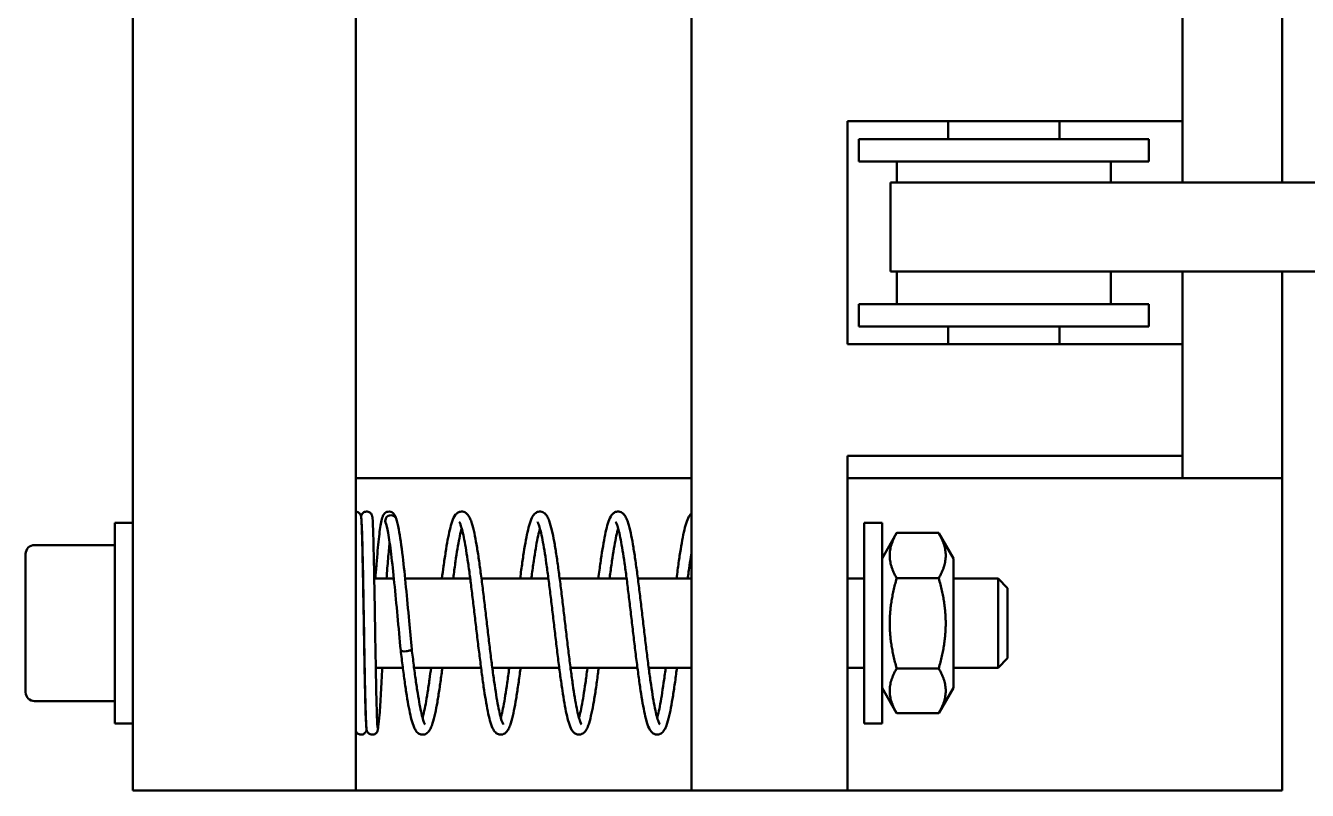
# Model space of a CAD drawing. Header units: millimetres. Extents: x -2685 to 3000, y -4484 to 2121.
# Drawn here: x 403.2 to 460.7, y 687.1 to 721.3 of the extents above; entities that cross this region are included whole.
import ezdxf

# ---------------------------------------------------------------- set-up
doc = ezdxf.new("R2010")
doc.units = ezdxf.units.MM
doc.header["$LTSCALE"] = 7.142857
doc.layers.add('Visible (ISO)', color=7, linetype='Continuous', lineweight=50)

msp = doc.modelspace()

# ---------------------------------------------------------------- linework, layer by layer
at = {"layer": 'Visible (ISO)'}
for p, q in [((408.027, 737.061), (408.027, 687.061)), ((418.027, 737.061), (418.027, 687.061)), ((433.057, 689.061), (433.057, 735.061)), ((459.527, 723.061), (459.527, 714.32)), ((455.057, 722.061), (455.057, 717.061)), ((440.057, 717.061), (455.057, 717.061)), ((440.057, 707.061), (440.057, 717.061)), ((444.557, 717.061), (444.557, 716.261)), ((449.557, 717.061), (449.557, 716.261)), ((455.057, 717.061), (455.057, 714.32)), ((440.557, 716.261), (453.557, 716.261)), ((440.557, 716.261), (440.557, 715.261)), ((453.557, 716.261), (453.557, 715.261)), ((440.557, 715.261), (453.557, 715.261)), ((442.257, 714.32), (442.257, 715.261)), ((451.857, 714.32), (451.857, 715.261)), ((447.047, 714.32), (441.982, 714.32)), ((441.982, 710.32), (441.982, 714.32)), ((447.047, 714.32), (516.112, 714.32)), ((447.047, 710.32), (441.982, 710.32)), ((442.257, 708.861), (442.257, 710.32)), ((447.047, 710.32), (516.112, 710.32)), ((451.857, 708.861), (451.857, 710.32)), ((455.057, 710.32), (455.057, 707.061)), ((459.527, 710.32), (459.527, 701.061)), ((440.557, 708.861), (453.557, 708.861)), ((440.557, 707.861), (440.557, 708.861)), ((453.557, 707.861), (453.557, 708.861)), ((440.557, 707.861), (453.557, 707.861)), ((444.557, 707.861), (444.557, 707.061)), ((449.557, 707.861), (449.557, 707.061)), ((455.057, 707.061), (440.057, 707.061)), ((455.057, 707.061), (455.057, 702.061)), ((440.057, 702.061), (455.057, 702.061)), ((440.057, 702.061), (440.057, 689.061)), ((455.057, 702.061), (455.057, 701.061)), ((433.057, 701.061), (418.027, 701.061)), ((459.527, 701.061), (440.057, 701.061)), ((459.527, 701.061), (459.527, 687.061)), ((407.227, 690.061), (407.227, 699.061)), ((408.027, 699.061), (407.227, 699.061)), ((440.797, 699.061), (440.797, 690.061)), ((440.797, 699.061), (441.597, 699.061)), ((441.597, 699.061), (441.597, 690.061)), ((441.597, 697.461), (442.252, 698.595)), ((444.138, 698.603), (442.256, 698.603)), ((444.797, 697.461), (444.143, 698.595)), ((403.627, 698.061), (407.227, 698.061)), ((403.227, 691.461), (403.227, 697.661)), ((444.797, 691.661), (444.797, 697.461)), ((418.343, 696.561), (418.349, 696.561)), ((418.846, 696.561), (419.726, 696.561)), ((420.228, 696.561), (423.146, 696.561)), ((423.65, 696.561), (426.65, 696.561)), ((427.154, 696.561), (430.154, 696.561)), ((430.658, 696.561), (433.057, 696.561)), ((440.057, 696.561), (440.797, 696.561)), ((444.138, 696.571), (442.256, 696.571)), ((444.797, 696.561), (446.797, 696.561)), ((446.797, 692.561), (446.797, 696.561)), ((447.227, 696.132), (446.797, 696.561)), ((447.227, 696.132), (447.227, 692.991)), ((447.227, 692.991), (446.797, 692.561)), ((418.413, 692.561), (418.418, 692.561)), ((418.916, 692.561), (420.127, 692.561)), ((420.631, 692.561), (423.631, 692.561)), ((424.135, 692.561), (427.135, 692.561)), ((427.639, 692.561), (430.639, 692.561)), ((431.143, 692.561), (433.057, 692.561)), ((440.057, 692.561), (440.797, 692.561)), ((444.138, 692.529), (442.256, 692.529)), ((444.797, 692.561), (446.797, 692.561)), ((441.597, 691.661), (442.252, 690.527)), ((444.797, 691.661), (444.143, 690.527)), ((403.627, 691.061), (407.227, 691.061)), ((444.138, 690.52), (442.256, 690.52)), ((408.027, 690.061), (407.227, 690.061)), ((440.797, 690.061), (441.597, 690.061)), ((433.057, 687.061), (433.057, 689.061)), ((440.057, 689.061), (440.057, 687.061)), ((418.027, 687.061), (408.027, 687.061)), ((433.057, 687.061), (418.027, 687.061)), ((433.057, 687.061), (440.057, 687.061)), ((459.527, 687.061), (440.057, 687.061))]:
    msp.add_line(p, q, dxfattribs=at)
for centre, start, end in [((403.627, 697.661), 90, 180), ((403.627, 691.461), 180, 270)]:
    msp.add_arc(centre, 0.4, start, end, dxfattribs=at)
for centre, major_axis, ratio, start_param, end_param in [((419.591, 699.158), (-0.227, -0.106), 0.961085, 4.29166, 6.199943), ((419.591, 699.158), (0.227, 0.106), 0.961085, 6.202865, 7.433253), ((420.279, 693.363), (-0.248, -0.03), 0.250442, 6.276756, 7.823608), ((420.279, 693.363), (0.248, 0.03), 0.250442, 4.682015, 6.27674), ((418.778, 689.965), (0.227, -0.106), 0.961085, 0.3549, 1.049403)]:
    msp.add_ellipse(centre, major_axis=major_axis, ratio=ratio, start_param=start_param, end_param=end_param, dxfattribs=at)
for points, knots in [([(418.027, 699.56), (418.055, 699.557), (418.083, 699.55), (418.132, 699.527), (418.155, 699.511), (418.19, 699.478), (418.204, 699.461), (418.223, 699.431), (418.23, 699.418), (418.24, 699.395), (418.243, 699.386), (418.25, 699.363), (418.252, 699.353), (418.259, 699.316), (418.261, 699.295), (418.272, 699.186), (418.279, 699.064), (418.296, 698.654), (418.305, 698.318), (418.323, 697.555), (418.332, 697.131), (418.349, 696.222), (418.358, 695.726), (418.375, 694.725), (418.384, 694.207), (418.393, 693.656), (418.394, 693.601), (418.395, 693.519), (418.396, 693.492), (418.398, 693.384), (418.399, 693.303), (418.405, 692.981), (418.409, 692.744), (418.422, 692.056), (418.431, 691.626), (418.448, 690.899), (418.456, 690.591), (418.473, 690.129), (418.482, 689.964), (418.491, 689.886), (418.492, 689.877), (418.492, 689.877)], [0, 0, 0, 0, 0.008911, 0.008911, 0.017568, 0.017568, 0.025826, 0.025826, 0.033146, 0.033146, 0.041498, 0.041498, 0.056044, 0.056044, 0.096784, 0.096784, 0.219741, 0.219741, 0.390081, 0.390081, 0.542507, 0.542507, 0.694299, 0.694299, 0.845828, 0.845828, 0.862559, 0.862559, 0.870932, 0.870932, 0.896061, 0.896061, 0.971662, 0.971662, 1.124906, 1.124906, 1.275851, 1.275851, 1.426063, 1.426063, 1.457854, 1.457854, 1.457854, 1.457854]), ([(418.255, 699.338), (418.256, 699.348), (418.259, 699.358), (418.266, 699.384), (418.271, 699.402), (418.291, 699.439), (418.299, 699.452), (418.321, 699.48), (418.336, 699.495), (418.372, 699.523), (418.392, 699.535), (418.439, 699.553), (418.466, 699.559), (418.521, 699.562), (418.549, 699.559), (418.601, 699.544), (418.626, 699.532), (418.669, 699.503), (418.688, 699.485), (418.714, 699.452), (418.724, 699.436), (418.737, 699.411), (418.741, 699.4), (418.749, 699.379), (418.751, 699.369), (418.758, 699.342), (418.76, 699.329), (418.768, 699.275), (418.772, 699.229), (418.782, 699.073), (418.788, 698.945), (418.803, 698.535), (418.812, 698.203), (418.829, 697.442), (418.838, 697.009), (418.855, 696.087), (418.864, 695.587), (418.881, 694.583), (418.889, 694.065), (418.899, 693.511), (418.9, 693.452), (418.901, 693.392)], [1.3246507, 1.3246507, 1.3246507, 1.3246507, 1.3394872, 1.3394872, 1.354196, 1.354196, 1.3606528, 1.3606528, 1.3681235, 1.3681235, 1.3757621, 1.3757621, 1.3842489, 1.3842489, 1.392938, 1.392938, 1.4016289, 1.4016289, 1.4101799, 1.4101799, 1.4178967, 1.4178967, 1.4253293, 1.4253293, 1.4359819, 1.4359819, 1.4590579, 1.4590579, 1.5282563, 1.5282563, 1.6325398, 1.6325398, 1.7926494, 1.7926494, 1.9451182, 1.9451182, 2.0968689, 2.0968689, 2.2483829, 2.2483829, 2.2668316, 2.2668316, 2.2668316, 2.2668316]), ([(418.897, 696.561), (418.914, 696.784), (418.93, 696.999), (418.981, 697.626), (419.015, 698.01), (419.084, 698.645), (419.119, 698.901), (419.176, 699.186), (419.195, 699.265), (419.241, 699.38), (419.259, 699.422), (419.325, 699.492), (419.35, 699.512), (419.403, 699.541), (419.428, 699.55), (419.499, 699.565), (419.547, 699.562), (419.627, 699.538), (419.659, 699.519), (419.711, 699.477), (419.73, 699.454), (419.769, 699.398), (419.783, 699.368), (419.808, 699.305), (419.819, 699.272), (419.829, 699.236)], [0.082022, 0.082022, 0.082022, 0.082022, 0.1551756, 0.1551756, 0.3079284, 0.3079284, 0.4623363, 0.4623363, 0.5463949, 0.5463949, 0.5948736, 0.5948736, 0.6139447, 0.6139447, 0.6268681, 0.6268681, 0.6479945, 0.6479945, 0.6671239, 0.6671239, 0.6891397, 0.6891397, 0.7246237, 0.7246237, 0.7621072, 0.7621072, 0.7621072, 0.7621072]), ([(421.879, 696.561), (421.903, 696.75), (421.928, 696.932), (421.983, 697.328), (422.013, 697.537), (422.074, 697.93), (422.105, 698.113), (422.168, 698.451), (422.199, 698.605), (422.265, 698.884), (422.299, 699.007), (422.378, 699.235), (422.418, 699.332), (422.514, 699.449), (422.54, 699.475), (422.608, 699.523), (422.65, 699.544), (422.767, 699.569), (422.844, 699.557), (422.966, 699.501), (423.008, 699.459), (423.086, 699.362), (423.116, 699.304), (423.172, 699.176), (423.197, 699.108), (423.259, 698.905), (423.296, 698.757), (423.365, 698.434), (423.398, 698.264), (423.461, 697.896), (423.492, 697.7), (423.554, 697.284), (423.584, 697.064), (423.645, 696.607), (423.675, 696.37), (423.736, 695.883), (423.766, 695.633), (423.826, 695.128), (423.856, 694.872), (423.916, 694.362), (423.946, 694.107), (424.006, 693.604), (424.035, 693.356), (424.095, 692.873), (424.125, 692.639), (424.184, 692.19), (424.214, 691.976), (424.272, 691.573), (424.302, 691.384), (424.36, 691.038), (424.389, 690.88), (424.445, 690.602), (424.473, 690.48), (424.525, 690.28), (424.55, 690.199), (424.593, 690.085), (424.612, 690.047), (424.627, 690.022), (424.63, 690.019), (424.63, 690.019)], [3.313874, 3.313874, 3.313874, 3.313874, 3.444128, 3.444128, 3.606899, 3.606899, 3.770973, 3.770973, 3.937805, 3.937805, 4.111942, 4.111942, 4.314761, 4.314761, 4.374744, 4.374744, 4.432842, 4.432842, 4.511947, 4.511947, 4.603419, 4.603419, 4.728556, 4.728556, 4.846411, 4.846411, 5.037531, 5.037531, 5.20808, 5.20808, 5.373558, 5.373558, 5.537003, 5.537003, 5.699435, 5.699435, 5.861275, 5.861275, 6.022712, 6.022712, 6.183822, 6.183822, 6.344607, 6.344607, 6.505003, 6.505003, 6.664842, 6.664842, 6.82377, 6.82377, 6.981017, 6.981017, 7.134784, 7.134784, 7.280475, 7.280475, 7.406544, 7.406544, 7.458363, 7.458363, 7.458363, 7.458363]), ([(425.383, 696.561), (425.4, 696.691), (425.416, 696.818), (425.464, 697.167), (425.494, 697.382), (425.555, 697.787), (425.586, 697.977), (425.648, 698.329), (425.679, 698.491), (425.744, 698.785), (425.777, 698.915), (425.851, 699.153), (425.889, 699.255), (425.973, 699.397), (426.008, 699.447), (426.103, 699.518), (426.146, 699.541), (426.265, 699.569), (426.343, 699.559), (426.466, 699.503), (426.508, 699.462), (426.586, 699.368), (426.616, 699.312), (426.672, 699.187), (426.697, 699.118), (426.76, 698.916), (426.797, 698.768), (426.867, 698.446), (426.899, 698.276), (426.963, 697.909), (426.994, 697.714), (427.055, 697.299), (427.086, 697.08), (427.147, 696.624), (427.177, 696.387), (427.237, 695.9), (427.267, 695.651), (427.328, 695.146), (427.358, 694.89), (427.418, 694.379), (427.447, 694.124), (427.507, 693.621), (427.537, 693.373), (427.597, 692.89), (427.626, 692.655), (427.686, 692.206), (427.715, 691.991), (427.774, 691.586), (427.803, 691.397), (427.862, 691.049), (427.89, 690.891), (427.947, 690.611), (427.974, 690.488), (428.027, 690.286), (428.052, 690.204), (428.095, 690.088), (428.114, 690.049), (428.13, 690.023), (428.134, 690.019), (428.134, 690.019)], [9.59706, 9.59706, 9.59706, 9.59706, 9.686889, 9.686889, 9.849445, 9.849445, 10.013108, 10.013108, 10.17902, 10.17902, 10.350509, 10.350509, 10.541365, 10.541365, 10.652207, 10.652207, 10.713831, 10.713831, 10.793477, 10.793477, 10.883944, 10.883944, 11.004808, 11.004808, 11.124338, 11.124338, 11.316634, 11.316634, 11.487382, 11.487382, 11.652929, 11.652929, 11.816406, 11.816406, 11.978856, 11.978856, 12.140706, 12.140706, 12.302151, 12.302151, 12.463268, 12.463268, 12.624062, 12.624062, 12.784468, 12.784468, 12.944323, 12.944323, 13.103278, 13.103278, 13.26058, 13.26058, 13.414462, 13.414462, 13.560435, 13.560435, 13.687167, 13.687167, 13.741548, 13.741548, 13.741548, 13.741548]), ([(428.887, 696.561), (428.903, 696.689), (428.92, 696.814), (428.966, 697.161), (428.997, 697.376), (429.058, 697.781), (429.089, 697.972), (429.151, 698.325), (429.182, 698.487), (429.247, 698.781), (429.28, 698.912), (429.353, 699.15), (429.392, 699.252), (429.475, 699.395), (429.511, 699.445), (429.605, 699.517), (429.649, 699.541), (429.768, 699.569), (429.846, 699.559), (429.969, 699.503), (430.012, 699.462), (430.089, 699.368), (430.119, 699.312), (430.175, 699.188), (430.2, 699.119), (430.264, 698.917), (430.301, 698.769), (430.37, 698.447), (430.403, 698.277), (430.466, 697.911), (430.497, 697.715), (430.559, 697.3), (430.589, 697.081), (430.65, 696.625), (430.68, 696.388), (430.741, 695.902), (430.771, 695.652), (430.831, 695.147), (430.861, 694.892), (430.921, 694.381), (430.951, 694.126), (431.011, 693.623), (431.041, 693.374), (431.1, 692.891), (431.13, 692.657), (431.189, 692.207), (431.219, 691.992), (431.278, 691.587), (431.307, 691.398), (431.365, 691.05), (431.394, 690.892), (431.45, 690.612), (431.478, 690.489), (431.531, 690.287), (431.556, 690.205), (431.599, 690.089), (431.618, 690.05), (431.634, 690.023), (431.638, 690.019), (431.638, 690.019)], [15.880246, 15.880246, 15.880246, 15.880246, 15.968538, 15.968538, 16.131086, 16.131086, 16.294735, 16.294735, 16.460616, 16.460616, 16.632019, 16.632019, 16.822517, 16.822517, 16.934797, 16.934797, 16.996811, 16.996811, 17.076511, 17.076511, 17.166887, 17.166887, 17.287368, 17.287368, 17.407044, 17.407044, 17.59945, 17.59945, 17.770215, 17.770215, 17.935769, 17.935769, 18.099249, 18.099249, 18.2617, 18.2617, 18.423552, 18.423552, 18.584998, 18.584998, 18.746115, 18.746115, 18.90691, 18.90691, 19.067317, 19.067317, 19.227173, 19.227173, 19.386131, 19.386131, 19.543437, 19.543437, 19.69733, 19.69733, 19.843328, 19.843328, 19.97012, 19.97012, 20.024733, 20.024733, 20.024733, 20.024733]), ([(418.404, 693.335), (418.396, 693.832), (418.387, 694.357), (418.37, 695.373), (418.361, 695.877), (418.344, 696.811), (418.336, 697.253), (418.319, 698.02), (418.31, 698.354), (418.293, 698.874), (418.284, 699.067), (418.273, 699.214), (418.269, 699.246), (418.269, 699.246)], [0, 0, 0, 0, 0.1542004, 0.1542004, 0.3055428, 0.3055428, 0.4568444, 0.4568444, 0.6079281, 0.6079281, 0.7583975, 0.7583975, 0.8203649, 0.8203649, 0.8203649, 0.8203649]), ([(419.35, 699.091), (419.34, 699.13), (419.33, 699.156), (419.329, 699.156), (419.329, 699.156), (419.329, 699.156)], [0, 0, 0, 0, 0.05588375, 0.05588375, 0.05668233, 0.05668233, 0.05668233, 0.05668233]), ([(420.031, 693.334), (419.983, 693.835), (419.935, 694.364), (419.84, 695.386), (419.793, 695.892), (419.7, 696.826), (419.652, 697.266), (419.56, 698.023), (419.513, 698.351), (419.429, 698.819), (419.388, 698.985), (419.357, 699.071)], [0, 0, 0, 0, 0.155967, 0.155967, 0.3087134, 0.3087134, 0.4607927, 0.4607927, 0.6116963, 0.6116963, 0.7431245, 0.7431245, 0.7431245, 0.7431245]), ([(419.825, 699.245), (419.871, 699.121), (419.909, 698.962), (420.006, 698.448), (420.065, 698.028), (420.171, 697.128), (420.219, 696.659), (420.315, 695.684), (420.363, 695.167), (420.449, 694.232), (420.488, 693.804), (420.527, 693.393)], [0, 0, 0, 0, 0.1224169, 0.1224169, 0.3101705, 0.3101705, 0.4674256, 0.4674256, 0.6214928, 0.6214928, 0.7492348, 0.7492348, 0.7492348, 0.7492348]), ([(422.652, 699.104), (422.651, 699.104), (422.665, 699.085), (422.695, 699.02), (422.713, 698.976), (422.753, 698.853), (422.777, 698.769), (422.827, 698.564), (422.854, 698.44), (422.909, 698.157), (422.937, 697.997), (422.994, 697.645), (423.024, 697.454), (423.082, 697.045), (423.111, 696.828), (423.171, 696.376), (423.2, 696.14), (423.26, 695.655), (423.289, 695.406), (423.349, 694.902), (423.379, 694.647), (423.439, 694.137), (423.469, 693.882), (423.529, 693.38), (423.559, 693.133), (423.619, 692.651), (423.649, 692.417), (423.71, 691.967), (423.74, 691.752), (423.801, 691.346), (423.832, 691.156), (423.894, 690.802), (423.926, 690.64), (423.99, 690.345), (424.024, 690.214), (424.097, 689.975), (424.135, 689.873), (424.218, 689.73), (424.254, 689.678), (424.349, 689.606), (424.392, 689.582), (424.512, 689.554), (424.59, 689.564), (424.713, 689.619), (424.756, 689.66), (424.833, 689.754), (424.863, 689.809), (424.919, 689.933), (424.944, 690.002), (425.008, 690.205), (425.045, 690.352), (425.115, 690.674), (425.147, 690.844), (425.21, 691.211), (425.241, 691.406), (425.303, 691.821), (425.333, 692.04), (425.377, 692.365), (425.39, 692.462), (425.402, 692.561)], [4.598181, 4.598181, 4.598181, 4.598181, 4.712452, 4.712452, 4.82245, 4.82245, 4.956863, 4.956863, 5.105105, 5.105105, 5.259759, 5.259759, 5.417379, 5.417379, 5.57649, 5.57649, 5.736432, 5.736432, 5.896895, 5.896895, 6.057732, 6.057732, 6.218888, 6.218888, 6.380377, 6.380377, 6.542287, 6.542287, 6.704827, 6.704827, 6.868463, 6.868463, 7.034314, 7.034314, 7.205636, 7.205636, 7.395795, 7.395795, 7.509375, 7.509375, 7.571816, 7.571816, 7.651572, 7.651572, 7.741854, 7.741854, 7.861934, 7.861934, 7.98176, 7.98176, 8.174282, 8.174282, 8.345067, 8.345067, 8.510628, 8.510628, 8.674111, 8.674111, 8.742668, 8.742668, 8.742668, 8.742668]), ([(426.155, 699.104), (426.155, 699.104), (426.169, 699.085), (426.199, 699.02), (426.217, 698.975), (426.257, 698.851), (426.281, 698.767), (426.331, 698.562), (426.358, 698.437), (426.413, 698.154), (426.441, 697.993), (426.499, 697.641), (426.528, 697.449), (426.586, 697.041), (426.616, 696.824), (426.675, 696.37), (426.705, 696.134), (426.764, 695.649), (426.794, 695.4), (426.854, 694.896), (426.883, 694.641), (426.943, 694.131), (426.973, 693.877), (427.033, 693.375), (427.063, 693.127), (427.124, 692.646), (427.154, 692.412), (427.214, 691.962), (427.245, 691.748), (427.306, 691.342), (427.337, 691.152), (427.399, 690.799), (427.43, 690.637), (427.495, 690.342), (427.528, 690.211), (427.601, 689.973), (427.64, 689.871), (427.723, 689.728), (427.758, 689.677), (427.853, 689.605), (427.897, 689.581), (428.016, 689.554), (428.094, 689.564), (428.218, 689.619), (428.26, 689.661), (428.337, 689.754), (428.367, 689.81), (428.423, 689.934), (428.448, 690.003), (428.512, 690.205), (428.549, 690.353), (428.618, 690.675), (428.651, 690.845), (428.714, 691.212), (428.745, 691.407), (428.807, 691.822), (428.837, 692.041), (428.881, 692.365), (428.893, 692.463), (428.906, 692.561)], [10.881366, 10.881366, 10.881366, 10.881366, 10.996335, 10.996335, 11.106542, 11.106542, 11.241095, 11.241095, 11.389405, 11.389405, 11.544089, 11.544089, 11.701724, 11.701724, 11.860843, 11.860843, 12.02079, 12.02079, 12.181256, 12.181256, 12.342095, 12.342095, 12.503254, 12.503254, 12.664745, 12.664745, 12.826659, 12.826659, 12.989205, 12.989205, 13.152851, 13.152851, 13.318727, 13.318727, 13.490114, 13.490114, 13.680545, 13.680545, 13.793084, 13.793084, 13.855178, 13.855178, 13.934888, 13.934888, 14.025246, 14.025246, 14.145652, 14.145652, 14.265356, 14.265356, 14.457784, 14.457784, 14.628553, 14.628553, 14.794108, 14.794108, 14.957589, 14.957589, 15.025854, 15.025854, 15.025854, 15.025854]), ([(429.659, 699.104), (429.659, 699.104), (429.673, 699.085), (429.703, 699.02), (429.721, 698.974), (429.761, 698.851), (429.785, 698.767), (429.835, 698.561), (429.862, 698.437), (429.917, 698.153), (429.945, 697.993), (430.003, 697.641), (430.032, 697.449), (430.09, 697.04), (430.12, 696.823), (430.179, 696.37), (430.208, 696.134), (430.268, 695.649), (430.298, 695.4), (430.357, 694.896), (430.387, 694.641), (430.447, 694.131), (430.477, 693.876), (430.537, 693.374), (430.567, 693.127), (430.627, 692.645), (430.658, 692.411), (430.718, 691.962), (430.749, 691.747), (430.81, 691.342), (430.84, 691.151), (430.903, 690.798), (430.934, 690.636), (430.999, 690.342), (431.032, 690.211), (431.105, 689.973), (431.144, 689.871), (431.227, 689.728), (431.262, 689.677), (431.357, 689.605), (431.401, 689.581), (431.52, 689.554), (431.598, 689.564), (431.721, 689.619), (431.764, 689.661), (431.841, 689.754), (431.871, 689.81), (431.927, 689.934), (431.952, 690.003), (432.016, 690.205), (432.053, 690.353), (432.122, 690.675), (432.155, 690.845), (432.218, 691.212), (432.249, 691.408), (432.311, 691.822), (432.341, 692.041), (432.384, 692.365), (432.397, 692.463), (432.41, 692.561)], [17.164551, 17.164551, 17.164551, 17.164551, 17.279591, 17.279591, 17.389819, 17.389819, 17.524386, 17.524386, 17.672703, 17.672703, 17.82739, 17.82739, 17.985026, 17.985026, 18.144146, 18.144146, 18.304093, 18.304093, 18.46456, 18.46456, 18.625399, 18.625399, 18.786558, 18.786558, 18.94805, 18.94805, 19.109964, 19.109964, 19.27251, 19.27251, 19.436158, 19.436158, 19.602036, 19.602036, 19.773429, 19.773429, 19.963888, 19.963888, 20.07632, 20.07632, 20.13838, 20.13838, 20.218086, 20.218086, 20.308452, 20.308452, 20.428889, 20.428889, 20.548581, 20.548581, 20.741, 20.741, 20.911767, 20.911767, 21.077322, 21.077322, 21.240802, 21.240802, 21.309039, 21.309039, 21.309039, 21.309039]), ([(432.39, 696.561), (432.407, 696.689), (432.423, 696.814), (432.47, 697.161), (432.5, 697.375), (432.562, 697.781), (432.592, 697.971), (432.654, 698.324), (432.686, 698.486), (432.751, 698.78), (432.784, 698.911), (432.857, 699.15), (432.895, 699.252), (432.976, 699.389), (433.007, 699.434), (433.057, 699.477)], [22.163431, 22.163431, 22.163431, 22.163431, 22.251584, 22.251584, 22.414131, 22.414131, 22.577779, 22.577779, 22.743657, 22.743657, 22.915052, 22.915052, 23.105518, 23.105518, 23.205902, 23.205902, 23.205902, 23.205902]), ([(422.383, 696.561), (422.388, 696.6), (422.393, 696.639), (422.428, 696.902), (422.458, 697.118), (422.517, 697.523), (422.546, 697.713), (422.604, 698.062), (422.633, 698.221), (422.689, 698.503), (422.717, 698.626), (422.751, 698.758), (422.758, 698.784), (422.765, 698.808)], [3.3287717, 3.3287717, 3.3287717, 3.3287717, 3.3561583, 3.3561583, 3.516028, 3.516028, 3.6750091, 3.6750091, 3.8323603, 3.8323603, 3.9863515, 3.9863515, 4.0257858, 4.0257858, 4.0257858, 4.0257858]), ([(425.887, 696.561), (425.893, 696.604), (425.898, 696.647), (425.933, 696.914), (425.963, 697.129), (426.022, 697.534), (426.051, 697.723), (426.109, 698.071), (426.138, 698.23), (426.195, 698.51), (426.222, 698.633), (426.256, 698.761), (426.262, 698.785), (426.269, 698.808)], [9.611957, 9.611957, 9.611957, 9.611957, 9.6421849, 9.6421849, 9.8020426, 9.8020426, 9.961003, 9.961003, 10.1183141, 10.1183141, 10.2722181, 10.2722181, 10.3089732, 10.3089732, 10.3089732, 10.3089732]), ([(429.391, 696.561), (429.396, 696.605), (429.402, 696.648), (429.437, 696.915), (429.467, 697.13), (429.526, 697.535), (429.555, 697.724), (429.613, 698.072), (429.642, 698.23), (429.698, 698.511), (429.726, 698.633), (429.76, 698.762), (429.766, 698.785), (429.772, 698.808)], [15.8951424, 15.8951424, 15.8951424, 15.8951424, 15.9256577, 15.9256577, 16.0855141, 16.0855141, 16.2444724, 16.2444724, 16.4017795, 16.4017795, 16.5556746, 16.5556746, 16.5921587, 16.5921587, 16.5921587, 16.5921587]), ([(419.536, 698.177), (419.513, 697.96), (419.491, 697.714), (419.445, 697.175), (419.421, 696.876), (419.398, 696.561)], [0.4595792, 0.4595792, 0.4595792, 0.4595792, 0.561058, 0.561058, 0.6650032, 0.6650032, 0.6650032, 0.6650032]), ([(432.895, 696.561), (432.9, 696.605), (432.906, 696.648), (432.941, 696.915), (432.971, 697.13), (433.019, 697.463), (433.038, 697.587), (433.057, 697.705)], [22.1783277, 22.1783277, 22.1783277, 22.1783277, 22.2088709, 22.2088709, 22.3687272, 22.3687272, 22.4706709, 22.4706709, 22.4706709, 22.4706709]), ([(419.026, 689.941), (419.022, 689.888), (419.018, 689.847), (419.011, 689.797), (419.009, 689.784), (419.002, 689.753), (418.999, 689.738), (418.98, 689.697), (418.971, 689.679), (418.943, 689.642), (418.924, 689.623), (418.882, 689.593), (418.857, 689.58), (418.804, 689.564), (418.776, 689.56), (418.721, 689.562), (418.693, 689.568), (418.642, 689.588), (418.619, 689.602), (418.579, 689.634), (418.563, 689.653), (418.539, 689.688), (418.531, 689.704), (418.52, 689.729), (418.517, 689.738), (418.51, 689.761), (418.508, 689.772), (418.501, 689.809), (418.499, 689.832), (418.487, 689.95), (418.48, 690.086), (418.464, 690.523), (418.454, 690.863), (418.436, 691.632), (418.428, 692.061), (418.414, 692.781), (418.409, 693.055), (418.404, 693.335)], [0, 0, 0, 0, 0.0619181, 0.0619181, 0.0851113, 0.0851113, 0.1026099, 0.1026099, 0.1120252, 0.1120252, 0.1207645, 0.1207645, 0.1294741, 0.1294741, 0.1381807, 0.1381807, 0.1468872, 0.1468872, 0.1555957, 0.1555957, 0.1643292, 0.1643292, 0.1730656, 0.1730656, 0.1817094, 0.1817094, 0.1965954, 0.1965954, 0.2398141, 0.2398141, 0.3703999, 0.3703999, 0.5380289, 0.5380289, 0.6903697, 0.6903697, 0.7771999, 0.7771999, 0.7771999, 0.7771999]), ([(418.901, 693.392), (418.91, 692.895), (418.918, 692.412), (418.935, 691.559), (418.944, 691.176), (418.961, 690.548), (418.969, 690.294), (418.982, 690.037), (418.986, 689.971), (418.991, 689.907), (418.993, 689.891), (418.994, 689.879), (418.995, 689.876), (418.995, 689.876)], [0, 0, 0, 0, 0.1539764, 0.1539764, 0.3050759, 0.3050759, 0.4559005, 0.4559005, 0.5295906, 0.5295906, 0.5640514, 0.5640514, 0.5796812, 0.5796812, 0.5796812, 0.5796812]), ([(420.031, 693.333), (420.061, 693.085), (420.091, 692.842), (420.152, 692.372), (420.182, 692.145), (420.243, 691.712), (420.273, 691.506), (420.334, 691.12), (420.365, 690.94), (420.428, 690.61), (420.46, 690.46), (420.527, 690.188), (420.562, 690.069), (420.622, 689.907), (420.646, 689.852), (420.705, 689.744), (420.74, 689.69), (420.836, 689.611), (420.881, 689.584), (421.004, 689.554), (421.083, 689.563), (421.207, 689.617), (421.25, 689.658), (421.327, 689.75), (421.356, 689.803), (421.412, 689.925), (421.438, 689.994), (421.502, 690.196), (421.539, 690.344), (421.609, 690.666), (421.641, 690.835), (421.705, 691.2), (421.736, 691.396), (421.798, 691.81), (421.828, 692.028), (421.872, 692.356), (421.885, 692.458), (421.899, 692.561)], [0, 0, 0, 0, 0.161612, 0.161612, 0.323737, 0.323737, 0.486636, 0.486636, 0.650956, 0.650956, 0.818362, 0.818362, 0.994261, 0.994261, 1.100063, 1.100063, 1.220111, 1.220111, 1.286848, 1.286848, 1.36709, 1.36709, 1.456619, 1.456619, 1.573518, 1.573518, 1.694486, 1.694486, 1.887972, 1.887972, 2.058914, 2.058914, 2.224528, 2.224528, 2.388037, 2.388037, 2.459483, 2.459483, 2.459483, 2.459483]), ([(420.527, 693.393), (420.557, 693.148), (420.587, 692.907), (420.646, 692.445), (420.676, 692.222), (420.735, 691.8), (420.764, 691.601), (420.823, 691.232), (420.852, 691.061), (420.909, 690.756), (420.937, 690.62), (420.992, 690.389), (421.018, 690.292), (421.066, 690.144), (421.087, 690.09), (421.116, 690.032), (421.126, 690.019), (421.126, 690.019)], [0.000087, 0.000087, 0.000087, 0.000087, 0.160587, 0.160587, 0.320667, 0.320667, 0.480004, 0.480004, 0.638028, 0.638028, 0.793454, 0.793454, 0.943093, 0.943093, 1.078682, 1.078682, 1.175177, 1.175177, 1.175177, 1.175177]), ([(419.203, 692.561), (419.184, 692.155), (419.165, 691.772), (419.125, 691.051), (419.104, 690.716), (419.063, 690.229), (419.045, 690.055), (419.025, 689.93)], [0.3233887, 0.3233887, 0.3233887, 0.3233887, 0.4573369, 0.4573369, 0.6097531, 0.6097531, 0.7410712, 0.7410712, 0.7410712, 0.7410712]), ([(421.013, 690.315), (421.031, 690.38), (421.05, 690.455), (421.096, 690.656), (421.124, 690.79), (421.18, 691.093), (421.208, 691.262), (421.266, 691.63), (421.295, 691.829), (421.348, 692.206), (421.371, 692.381), (421.394, 692.561)], [1.7475557, 1.7475557, 1.7475557, 1.7475557, 1.8539939, 1.8539939, 2.0044774, 2.0044774, 2.1601499, 2.1601499, 2.3182669, 2.3182669, 2.4445862, 2.4445862, 2.4445862, 2.4445862]), ([(424.517, 690.315), (424.529, 690.358), (424.541, 690.405), (424.58, 690.565), (424.607, 690.689), (424.662, 690.974), (424.691, 691.135), (424.748, 691.488), (424.777, 691.68), (424.836, 692.089), (424.865, 692.306), (424.896, 692.542), (424.897, 692.552), (424.898, 692.561)], [8.0307524, 8.0307524, 8.0307524, 8.0307524, 8.1011117, 8.1011117, 8.2495255, 8.2495255, 8.4042562, 8.4042562, 8.5619137, 8.5619137, 8.7210447, 8.7210447, 8.7277718, 8.7277718, 8.7277718, 8.7277718]), ([(428.02, 690.315), (428.032, 690.357), (428.045, 690.404), (428.083, 690.561), (428.11, 690.686), (428.165, 690.97), (428.193, 691.13), (428.251, 691.482), (428.28, 691.674), (428.338, 692.083), (428.368, 692.3), (428.399, 692.538), (428.4, 692.549), (428.402, 692.561)], [14.3139395, 14.3139395, 14.3139395, 14.3139395, 14.3829408, 14.3829408, 14.5312675, 14.5312675, 14.6859588, 14.6859588, 14.8435972, 14.8435972, 15.002718, 15.002718, 15.0109571, 15.0109571, 15.0109571, 15.0109571]), ([(431.524, 690.315), (431.536, 690.357), (431.548, 690.403), (431.587, 690.561), (431.614, 690.685), (431.669, 690.969), (431.697, 691.13), (431.755, 691.482), (431.784, 691.674), (431.842, 692.082), (431.872, 692.299), (431.903, 692.537), (431.904, 692.549), (431.906, 692.561)], [20.597125, 20.597125, 20.597125, 20.597125, 20.6660027, 20.6660027, 20.8143215, 20.8143215, 20.9690091, 20.9690091, 21.1266458, 21.1266458, 21.2857658, 21.2857658, 21.2941424, 21.2941424, 21.2941424, 21.2941424]), ([(418.506, 689.782), (418.505, 689.777), (418.504, 689.772), (418.5, 689.756), (418.497, 689.744), (418.488, 689.72), (418.485, 689.712), (418.476, 689.693), (418.47, 689.684), (418.453, 689.658), (418.439, 689.641), (418.406, 689.611), (418.386, 689.597), (418.342, 689.575), (418.316, 689.567), (418.263, 689.56), (418.235, 689.561), (418.181, 689.571), (418.154, 689.581), (418.108, 689.607), (418.088, 689.624), (418.056, 689.658), (418.045, 689.674), (418.033, 689.696), (418.03, 689.702), (418.027, 689.708)], [2.34486101, 2.34486101, 2.34486101, 2.34486101, 2.35255165, 2.35255165, 2.36601107, 2.36601107, 2.37193324, 2.37193324, 2.37724581, 2.37724581, 2.3851177, 2.3851177, 2.39280779, 2.39280779, 2.40110521, 2.40110521, 2.40977984, 2.40977984, 2.41847379, 2.41847379, 2.42710293, 2.42710293, 2.43510969, 2.43510969, 2.43880454, 2.43880454, 2.43880454, 2.43880454])]:
    msp.add_open_spline(points, degree=3, knots=knots, dxfattribs=at)
for points, weights in [([(442.256, 698.603), (441.673, 697.587), (442.256, 696.571)], [1, 1.15470053838, 1]), ([(442.252, 698.595), (442.254, 698.599), (442.256, 698.603)], [1.00097678621, 1.00048994479, 1]), ([(444.138, 698.603), (444.141, 698.599), (444.143, 698.595)], [1, 1.00048994479, 1.00097678621]), ([(444.138, 696.571), (444.722, 697.587), (444.138, 698.603)], [1, 1.15470053838, 1]), ([(442.256, 696.571), (441.673, 694.55), (442.256, 692.529)], [1, 1.15470053838, 1]), ([(444.138, 692.529), (444.722, 694.55), (444.138, 696.571)], [1, 1.15470053838, 1]), ([(442.256, 692.529), (441.673, 691.525), (442.256, 690.52)], [1, 1.15470053838, 1]), ([(444.138, 690.52), (444.722, 691.525), (444.138, 692.529)], [1, 1.15470053838, 1])]:
    msp.add_rational_spline(points, weights, degree=2, dxfattribs=at)

doc.saveas('drawing.dxf')
